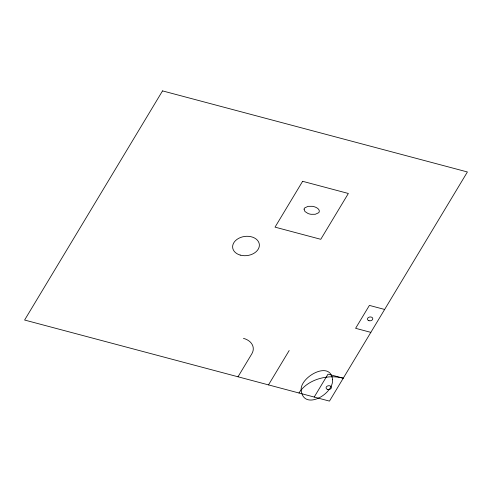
<?xml version="1.0" encoding="UTF-8"?>
<svg xmlns="http://www.w3.org/2000/svg" width="492" height="492" viewBox="0 0 492 492"><rect width="100%" height="100%" fill="white"/><g stroke="black" fill="none" stroke-linecap="round" stroke-linejoin="round"><path stroke-width="0.74" d="M238.005 376.786L251.799 353.871A16.796 12.06 -7.3 0 0 243.454 338.361M268.491 384.898L289.185 350.525M314.222 397.056L328.016 374.141L343.262 378.194A33.591 24.126 -7.3 0 0 298.982 393.003M384.639 309.456L369.394 305.403L355.605 328.312L370.845 332.371M332.555 379.781C333.668 394.338 302.974 411.453 301.11 389.744C300.569 376.651 330.716 359.923 332.555 379.781M304.074 209.186L304.96 211.523L307.986 213.473A11.98 8.604 -7.3 0 0 311.092 214.303L315.311 214.272L318.625 212.753A3.61 2.595 -7.3 0 0 319.253 211.708C319.72 209.395 317.235 207.882 315.409 207.138A11.98 8.604 -7.3 0 0 312.297 206.308L308.084 206.339L304.769 207.858A3.61 2.595 -7.3 0 0 304.136 208.903L304.074 209.186M162.532 90.891L24.6 320.034L329.468 401.109L467.4 171.966L162.532 90.891M302.623 181.308L275.034 227.138L320.766 239.303L348.354 193.473L302.623 181.308M240.194 255.084A13.438 9.649 -7.3 0 0 259.346 244.456A13.438 9.649 -7.3 0 0 238.46 238.46A13.438 9.649 -7.3 0 0 240.194 255.084M368.963 320.704A2.688 1.931 -7.3 0 0 372.788 318.576A2.688 1.931 -7.3 0 0 368.613 317.377A2.688 1.931 -7.3 0 0 368.963 320.704M327.58 389.443A2.688 1.931 -7.3 0 0 331.411 387.321A2.688 1.931 -7.3 0 0 327.235 386.122A2.688 1.931 -7.3 0 0 327.58 389.443"/></g></svg>
